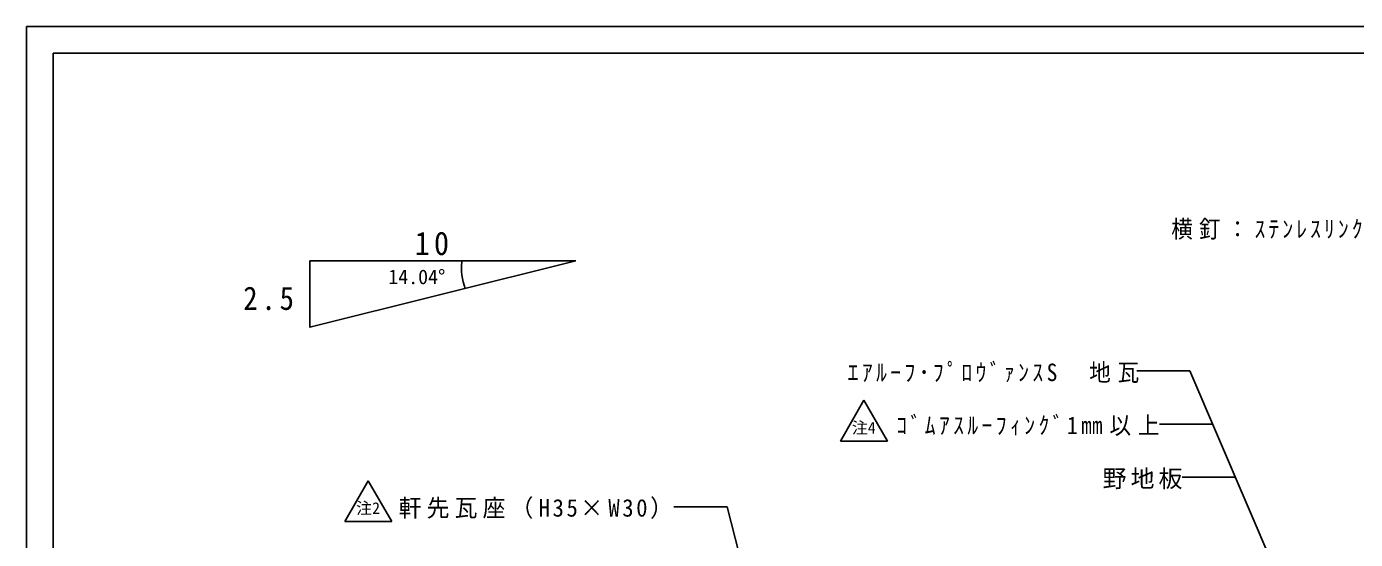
# Model space of a CAD drawing. Units: millimetres at full size, sheet at 1:3; details may follow other scales. Extents: x -601 to 601, y -426 to 425.
# Drawn here: x -600.8 to -101, y 232.4 to 425.3 of the extents above; entities that cross this region are included whole.
import ezdxf
from ezdxf.enums import TextEntityAlignment as Align

# ---------------------------------------------------------------- set-up
doc = ezdxf.new("R2010")
doc.units = ezdxf.units.MM
doc.header["$LTSCALE"] = 3
for name, color, linetype in [('0-0_用紙', 7, 'Continuous'), ('0-7_文字', 7, 'Continuous'), ('0-8_寸法', 7, 'Continuous')]:
    doc.layers.add(name, color=color, linetype=linetype)
doc.styles.add('ＭＳ ゴシック', font='')
doc.styles.get('ＭＳ ゴシック').set_extended_font_data('MS Gothic')

msp = doc.modelspace()

# ---------------------------------------------------------------- linework, layer by layer
at = {"layer": '0-0_用紙'}
for q in [(600.811, 425.311), (-600.811, -426.041)]:
    msp.add_line((-600.811, 425.311), q, dxfattribs=at)
at = {"layer": '0-0_用紙', "color": 6}
for q in [(-590.811, -416.041), (590.811, 415.311)]:
    msp.add_line((-590.811, 415.311), q, dxfattribs=at)
at = {"layer": '0-7_文字'}
msp.add_line((-67.104, 71.323), (-163.247, 295.78), dxfattribs=at)
at = {"layer": '0-8_寸法'}
for p, q in [((-494.247, 337.185), (-394.247, 337.185)), ((-163.247, 295.78), (-183.248, 295.78)), ((-294.723, 269.388), (-285.868, 284.725)), ((-285.868, 284.725), (-277.013, 269.388)), ((-154.681, 275.78), (-174.681, 275.78)), ((-294.723, 269.388), (-277.013, 269.388)), ((-146.114, 255.78), (-166.114, 255.78)), ((-481.165, 239.137), (-472.31, 254.475)), ((-472.31, 254.475), (-463.454, 239.137)), ((-337.316, 244.608), (-357.316, 244.608)), ((-279.055, 17.289), (-337.316, 244.608)), ((-481.165, 239.137), (-463.454, 239.137))]:
    msp.add_line(p, q, dxfattribs=at)
msp.add_lwpolyline([(-494.247, 337.185), (-494.247, 312.185), (-394.247, 337.185)], dxfattribs=at)
msp.add_arc((-416.453, 334.315), 20.784, 172.06288, 201.22669, dxfattribs=at)

# ---------------------------------------------------------------- texts
at = {"layer": '0-7_文字', "insert": (-170.288, 344.088), "char_height": 6.598, "attachment_point": 7, "style": 'ＭＳ ゴシック'}
msp.add_mtext('\\T1.29;\\W0.9;横釘：ｽﾃﾝﾚｽﾘﾝｸﾞ釘\u3000φ2.75×L=100mm', dxfattribs=at)
at = {"layer": '0-8_寸法', "style": 'ＭＳ ゴシック'}
msp.add_text('14.04°', height=5.499, dxfattribs=at).set_placement((-464.764, 326.767), align=Align.BOTTOM_LEFT)
at = {"layer": '0-8_寸法', "color": 4, "style": 'ＭＳ ゴシック'}
for s, p in [('注4', (-290.416, 270.891)), ('注2', (-476.857, 240.641))]:
    msp.add_text(s, height=4.399, dxfattribs=at).set_placement(p, align=Align.BOTTOM_LEFT)
at = {"layer": '0-8_寸法', "attachment_point": 7, "style": 'ＭＳ ゴシック'}
for s, insert, char_height in [('\\T1.27;\\W0.95;10', (-454.813, 339.231), 8.798), ('\\T1.27;\\W0.9;2.5', (-519.319, 318.582), 8.798), ('\\T1.32;\\W0.9;ｴｱﾙｰﾌ･ﾌﾟﾛｳﾞｧﾝｽS\u3000地瓦', (-291.998, 291.28), 6.598), ('\\T1.32;\\W0.9;ｺﾞﾑｱｽﾙｰﾌｨﾝｸﾞ1㎜以上', (-273.681, 271.28), 6.598), ('\\T1.17;野地板', (-196.114, 251.28), 6.598), ('\\T1.23;\\W0.95;軒先瓦座（H35×W30）', (-460.816, 240.108), 6.598)]:
    msp.add_mtext(s, dxfattribs=dict(at, insert=insert, char_height=char_height))

doc.saveas('drawing.dxf')
